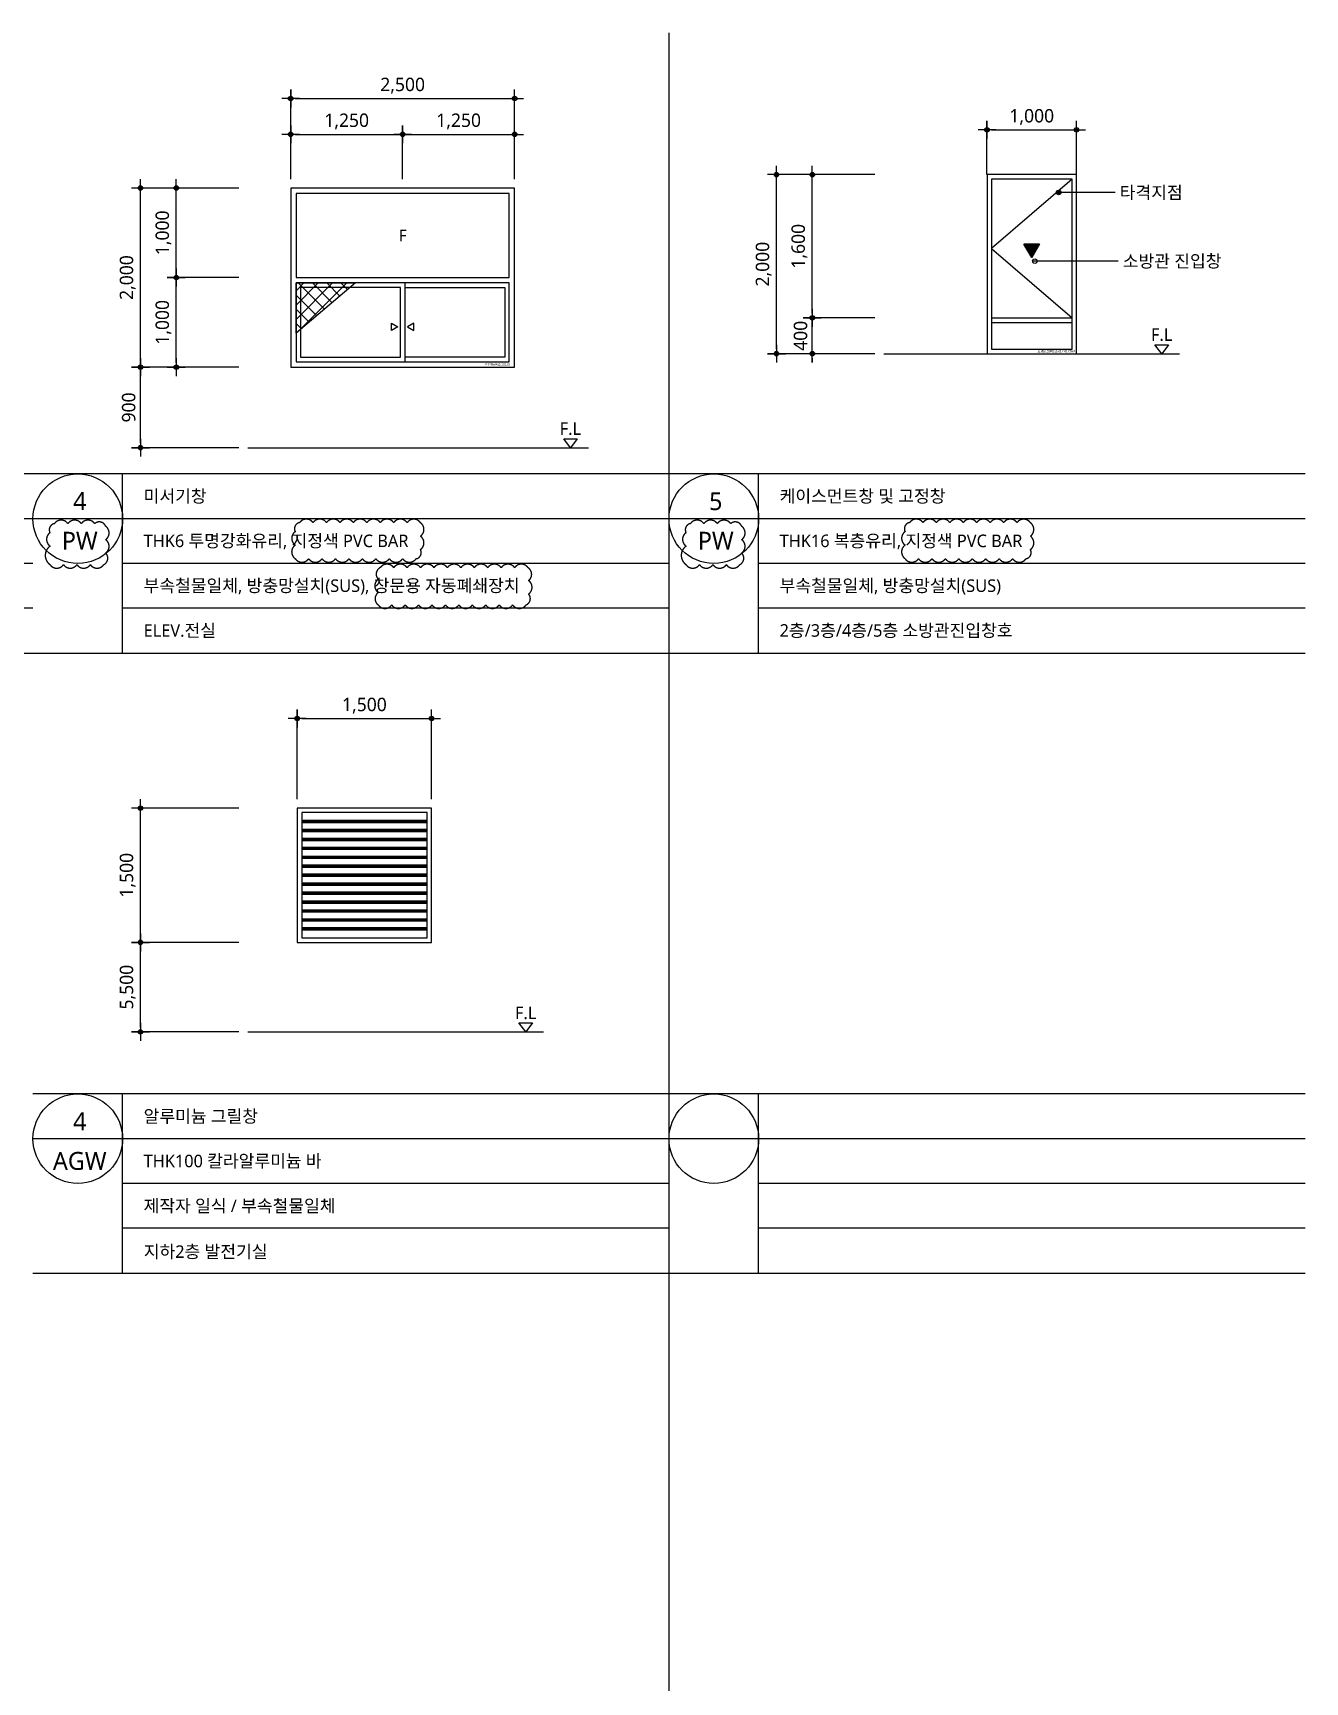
# Model space of a CAD drawing. Header units: millimetres. Extents: x 37653813 to 38677796, y 586285 to 874285.
# Drawn here: x 38538163 to 38552363, y 596117 to 614535 of the extents above; entities that cross this region are included whole.
import ezdxf
from ezdxf.enums import TextEntityAlignment as Align

# ---------------------------------------------------------------- set-up
doc = ezdxf.new("R2010")
doc.units = ezdxf.units.MM
doc.header["$LTSCALE"] = 1000
doc.header["$MEASUREMENT"] = 0
doc.header["$PDSIZE"] = -10
for name, pattern in [('-HID', [2.5, 1.5, -1]), ('ACAD_ISO03W100', [30, 12, -18]), ('CEN', [62, 60, -1, 0, -1])]:
    doc.linetypes.add(name, pattern=pattern)
doc.layers.get('0').update_dxf_attribs({"linetype": 'CONTINUOUS'})
doc.layers.get('Defpoints').update_dxf_attribs({"color": 161, "linetype": 'CONTINUOUS'})
for name, color, linetype in [('BOX', 6, 'CONTINUOUS'), ('center(창호)', 1, 'CEN'), ('dim0', 7, 'CONTINUOUS'), ('DOOR-ELE', 252, 'CONTINUOUS'), ('HAT-BACK', 252, 'CONTINUOUS'), ('hatch', 8, 'CONTINUOUS'), ('OPEN', 1, '-HID'), ('SYM', 7, 'CONTINUOUS'), ('TEX', 3, 'CONTINUOUS'), ('TEXT', 3, 'CONTINUOUS'), ('txt', 3, 'CONTINUOUS'), ('VE변경사항적용-20220616', 10, 'CONTINUOUS'), ('WID', 4, 'CONTINUOUS'), ('WIN-G', 252, 'CONTINUOUS')]:
    doc.layers.add(name, color=color, linetype=linetype)
doc.styles.add('나눔고딕 Se', font='NanumGothic.ttf')
doc.styles.add('나눔바른고딕', font='NanumBarunGothic.ttf')
doc.dimstyles.new('A1-100', dxfattribs={"dimtxt": 3, "dimasz": 1, "dimexe": 2, "dimexo": 2, "dimgap": 1, "dimtad": 1, "dimdec": 0, "dimzin": 12, "dimdsep": 46, "dimlunit": 6, "dimtxsty": '나눔바른고딕', "dimblk1": 'DIMDOT', "dimblk2": 'DIMDOT', "dimsah": 1, "dimcen": -1, "dimdle": 2, "dimclrd": 256, "dimclre": 256, "dimclrt": 3, "dimadec": 0, "dimazin": 0, "dimtfac": 1, "dimtdec": 0, "dimtix": 1, "dimtmove": 2, "dimatfit": 3, "dimldrblk": 'DIMDOT', "dimfxl": 1, "dimtvp": 1, "dimtolj": 1, "dimtzin": 12, "dimlwd": -1, "dimlwe": -1, "dimarcsym": 0})

# ---------------------------------------------------------------- blocks, each defined once
blk = doc.blocks.new('DIMDOT')
at = {"linetype": 'Continuous'}
for p, q in [((-2, 0), (2, 0)), ((0, -2), (0, 2))]:
    blk.add_line(p, q, dxfattribs=at)
for radius in [0.5, 0.25]:
    blk.add_circle((0, 0), radius, dxfattribs=at)
blk = doc.blocks.new('*D687')
at = {"layer": 'Defpoints', "color": 0, "transparency": 16777216}
for p in [(38549813, 613453), (38548813, 612853), (38549813, 612853)]:
    blk.add_point(p, dxfattribs=at)
at = {"layer": 'dim0', "transparency": 16777216}
for p, q in [((38548813, 612953), (38548813, 613553)), ((38549813, 612953), (38549813, 613553)), ((38548863, 613453), (38549763, 613453))]:
    blk.add_line(p, q, dxfattribs=at)
at = {"layer": 'dim0', "transparency": 16777216, "xscale": 50, "yscale": 50, "zscale": 50, "rotation": 180}
blk.add_blockref('DIMDOT', (38548813, 613453), dxfattribs=at)
at = {"layer": 'dim0', "transparency": 16777216, "xscale": 50, "yscale": 50, "zscale": 50}
blk.add_blockref('DIMDOT', (38549813, 613453), dxfattribs=at)
at = {"layer": 'dim0', "color": 3, "transparency": 16777216, "insert": (38549313, 613597), "char_height": 150, "attachment_point": 5, "style": '나눔바른고딕'}
blk.add_mtext('\\A1;1,000', dxfattribs=at)
blk = doc.blocks.new('*D695')
at = {"layer": 'Defpoints', "color": 0, "transparency": 16777216}
for p in [(38539363, 610803), (38540563, 610803), (38540563, 609903)]:
    blk.add_point(p, dxfattribs=at)
at = {"layer": 'dim0', "transparency": 16777216}
for p, q in [((38540463, 610803), (38539263, 610803)), ((38539363, 609953), (38539363, 610753)), ((38540463, 609903), (38539263, 609903))]:
    blk.add_line(p, q, dxfattribs=at)
at = {"layer": 'dim0', "transparency": 16777216, "xscale": 50, "yscale": 50, "zscale": 50}
for p, rotation in [((38539363, 610803), 90), ((38539363, 609903), 270)]:
    blk.add_blockref('DIMDOT', p, dxfattribs=dict(at, rotation=rotation))
at = {"layer": 'dim0', "color": 3, "transparency": 16777216, "insert": (38539232, 610353), "char_height": 150, "attachment_point": 5, "rotation": 90, "style": '나눔바른고딕'}
blk.add_mtext('\\A1;900', dxfattribs=at)
blk = doc.blocks.new('*D696')
at = {"layer": 'Defpoints', "color": 0, "transparency": 16777216}
for p in [(38542290, 613403), (38541040, 612803), (38542290, 612803)]:
    blk.add_point(p, dxfattribs=at)
at = {"layer": 'dim0', "transparency": 16777216}
for p, q in [((38541040, 612903), (38541040, 613503)), ((38542290, 612903), (38542290, 613503)), ((38541090, 613403), (38542240, 613403))]:
    blk.add_line(p, q, dxfattribs=at)
at = {"layer": 'dim0', "transparency": 16777216, "xscale": 50, "yscale": 50, "zscale": 50, "rotation": 180}
blk.add_blockref('DIMDOT', (38541040, 613403), dxfattribs=at)
at = {"layer": 'dim0', "transparency": 16777216, "xscale": 50, "yscale": 50, "zscale": 50}
blk.add_blockref('DIMDOT', (38542290, 613403), dxfattribs=at)
at = {"layer": 'dim0', "color": 3, "transparency": 16777216, "insert": (38541665, 613547), "char_height": 150, "attachment_point": 5, "style": '나눔바른고딕'}
blk.add_mtext('\\A1;1,250', dxfattribs=at)
blk = doc.blocks.new('*D697')
at = {"layer": 'Defpoints', "color": 0, "transparency": 16777216}
for p in [(38543540, 613803), (38541040, 612803), (38543540, 612803)]:
    blk.add_point(p, dxfattribs=at)
at = {"layer": 'dim0', "transparency": 16777216}
for p, q in [((38541040, 612903), (38541040, 613903)), ((38543540, 612903), (38543540, 613903)), ((38541090, 613803), (38543490, 613803))]:
    blk.add_line(p, q, dxfattribs=at)
at = {"layer": 'dim0', "transparency": 16777216, "xscale": 50, "yscale": 50, "zscale": 50, "rotation": 180}
blk.add_blockref('DIMDOT', (38541040, 613803), dxfattribs=at)
at = {"layer": 'dim0', "transparency": 16777216, "xscale": 50, "yscale": 50, "zscale": 50}
blk.add_blockref('DIMDOT', (38543540, 613803), dxfattribs=at)
at = {"layer": 'dim0', "color": 3, "transparency": 16777216, "insert": (38542290, 613947), "char_height": 150, "attachment_point": 5, "style": '나눔바른고딕'}
blk.add_mtext('\\A1;2,500', dxfattribs=at)
blk = doc.blocks.new('*D698')
at = {"layer": 'Defpoints', "color": 0, "transparency": 16777216}
for p in [(38543540, 613403), (38542290, 612803), (38543540, 612803)]:
    blk.add_point(p, dxfattribs=at)
at = {"layer": 'dim0', "transparency": 16777216}
for p, q in [((38542290, 612903), (38542290, 613503)), ((38543540, 612903), (38543540, 613503)), ((38542340, 613403), (38543490, 613403))]:
    blk.add_line(p, q, dxfattribs=at)
at = {"layer": 'dim0', "transparency": 16777216, "xscale": 50, "yscale": 50, "zscale": 50, "rotation": 180}
blk.add_blockref('DIMDOT', (38542290, 613403), dxfattribs=at)
at = {"layer": 'dim0', "transparency": 16777216, "xscale": 50, "yscale": 50, "zscale": 50}
blk.add_blockref('DIMDOT', (38543540, 613403), dxfattribs=at)
at = {"layer": 'dim0', "color": 3, "transparency": 16777216, "insert": (38542915, 613547), "char_height": 150, "attachment_point": 5, "style": '나눔바른고딕'}
blk.add_mtext('\\A1;1,250', dxfattribs=at)
blk = doc.blocks.new('2500x2000 aw')
blk.add_wipeout([(0, 2000), (0, 0), (2500, 0), (2500, 2000)])
at = {"layer": 'WID', "ltscale": 1000}
blk.add_line((1275, 940), (1275, 60), dxfattribs=at)
for points in [[(0, 0), (2500, 0), (2500, 2000), (0, 2000)], [(2440, 1940), (60, 1940), (60, 1000), (2440, 1000)], [(60, 60), (2440, 60), (2440, 940), (60, 940)]]:
    blk.add_lwpolyline(points, close=True, dxfattribs=at)
at = {"layer": 'WIN-G'}
for points in [[(1225, 890), (110, 890), (110, 110), (1225, 110)], [(1126, 490), (1195, 450), (1126, 410)], [(1374, 490), (1305, 450), (1374, 410)]]:
    blk.add_lwpolyline(points, close=True, dxfattribs=at)
blk.add_lwpolyline([(1275, 890), (2390, 890), (2390, 110), (1275, 110)], dxfattribs=at)
at = {"layer": 'Defpoints', "style": '나눔바른고딕'}
blk.add_text('상온용AW(2.5X2.0)', height=25, dxfattribs=at).set_placement((2164, 17))
blk = doc.blocks.new('*D704')
at = {"layer": 'Defpoints', "color": 0, "transparency": 16777216}
for p in [(38539763, 611803), (38540563, 611803), (38540563, 610803)]:
    blk.add_point(p, dxfattribs=at)
at = {"layer": 'dim0', "transparency": 16777216}
for p, q in [((38540463, 611803), (38539663, 611803)), ((38539763, 610853), (38539763, 611753)), ((38540463, 610803), (38539663, 610803))]:
    blk.add_line(p, q, dxfattribs=at)
at = {"layer": 'dim0', "transparency": 16777216, "xscale": 50, "yscale": 50, "zscale": 50}
for p, rotation in [((38539763, 611803), 90), ((38539763, 610803), 270)]:
    blk.add_blockref('DIMDOT', p, dxfattribs=dict(at, rotation=rotation))
at = {"layer": 'dim0', "color": 3, "transparency": 16777216, "insert": (38539620, 611303), "char_height": 150, "attachment_point": 5, "rotation": 90, "style": '나눔바른고딕'}
blk.add_mtext('\\A1;1,000', dxfattribs=at)
blk = doc.blocks.new('*D705')
at = {"layer": 'Defpoints', "color": 0, "transparency": 16777216}
for p in [(38539763, 612803), (38540563, 612803), (38540563, 611803)]:
    blk.add_point(p, dxfattribs=at)
at = {"layer": 'dim0', "transparency": 16777216}
for p, q in [((38540463, 612803), (38539663, 612803)), ((38539763, 611853), (38539763, 612753)), ((38540463, 611803), (38539663, 611803))]:
    blk.add_line(p, q, dxfattribs=at)
at = {"layer": 'dim0', "transparency": 16777216, "xscale": 50, "yscale": 50, "zscale": 50}
for p, rotation in [((38539763, 612803), 90), ((38539763, 611803), 270)]:
    blk.add_blockref('DIMDOT', p, dxfattribs=dict(at, rotation=rotation))
at = {"layer": 'dim0', "color": 3, "transparency": 16777216, "insert": (38539620, 612303), "char_height": 150, "attachment_point": 5, "rotation": 90, "style": '나눔바른고딕'}
blk.add_mtext('\\A1;1,000', dxfattribs=at)
blk = doc.blocks.new('*D706')
at = {"layer": 'Defpoints', "color": 0, "transparency": 16777216}
for p in [(38539363, 612803), (38540563, 612803), (38540563, 610803)]:
    blk.add_point(p, dxfattribs=at)
at = {"layer": 'dim0', "transparency": 16777216}
for p, q in [((38540463, 612803), (38539263, 612803)), ((38539363, 610853), (38539363, 612753)), ((38540463, 610803), (38539263, 610803))]:
    blk.add_line(p, q, dxfattribs=at)
at = {"layer": 'dim0', "transparency": 16777216, "xscale": 50, "yscale": 50, "zscale": 50}
for p, rotation in [((38539363, 612803), 90), ((38539363, 610803), 270)]:
    blk.add_blockref('DIMDOT', p, dxfattribs=dict(at, rotation=rotation))
at = {"layer": 'dim0', "color": 3, "transparency": 16777216, "insert": (38539220, 611803), "char_height": 150, "attachment_point": 5, "rotation": 90, "style": '나눔바른고딕'}
blk.add_mtext('\\A1;2,000', dxfattribs=at)
blk = doc.blocks.new('A$C2DB153E7')
at = {"layer": 'hatch'}
h = blk.add_hatch(dxfattribs=at)
h.set_pattern_fill('_USER', color=252, scale=112.5, angle=45, double=1, pattern_type=0)
h.set_pattern_definition([(45, (-5906.34, -13786.88), (-79.5495, 79.5495), []), (135, (-5906.34, -13786.88), (-79.5495, -79.5495), [])])
h.paths.add_polyline_path([(663, 0), (0, -562), (0, 0)])
at = {"layer": 'hatch', "color": 252}
blk.add_lwpolyline([(663, 0), (0, -562), (0, 0)], close=True, dxfattribs=at)
blk = doc.blocks.new('AW_1.0X1.5_(소방)')
at = {"ltscale": 1000}
blk.add_wipeout([(1000, 2000), (0, 2000), (0, 0), (1000, 0)], dxfattribs=at).dxf.layer = 'WID'
h = blk.add_hatch(color=1)
h.dxf.hatch_style = 1
h.paths.add_polyline_path([(500, 1075), (587, 1225), (413, 1225)])
at = {"layer": 'HAT-BACK', "ltscale": 1000}
h = blk.add_hatch(color=253, dxfattribs=at)
h.dxf.hatch_style = 1
edge = h.paths.add_edge_path()
edge.add_arc((200, 1800), 15, 180, 540, ccw=False)
at = {"color": 1}
blk.add_lwpolyline([(500, 1075), (587, 1225), (413, 1225)], close=True, dxfattribs=at)
at = {"ltscale": 1000}
blk.add_lwpolyline([(500, 1075), (413, 1225), (587, 1225)], close=True, dxfattribs=at)
blk.add_circle((200, 1800), 15, dxfattribs=at)
at = {"layer": 'OPEN', "ltscale": 700}
blk.add_lwpolyline([(50, 1950), (950, 1175), (50, 400)], dxfattribs=at)
at = {"layer": 'WID', "ltscale": 1000}
for p, q in [((950, 400), (50, 400)), ((950, 350), (50, 350))]:
    blk.add_line(p, q, dxfattribs=at)
for points in [[(1000, 0), (0, 0), (0, 2000), (1000, 2000)], [(950, 50), (50, 50), (50, 1950), (950, 1950)]]:
    blk.add_lwpolyline(points, close=True, dxfattribs=at)
at = {"layer": 'Defpoints', "style": '나눔바른고딕'}
blk.add_text('AW(1.0X1.5)-소방대진입창호', height=25, dxfattribs=at).set_placement((15, 15))
blk = doc.blocks.new('*D676')
at = {"layer": 'Defpoints', "color": 0, "transparency": 16777216}
for p in [(38546463, 612953), (38547663, 612953), (38547663, 610953)]:
    blk.add_point(p, dxfattribs=at)
at = {"layer": 'dim0', "transparency": 16777216}
for p, q in [((38547563, 612953), (38546363, 612953)), ((38546463, 611003), (38546463, 612903)), ((38547563, 610953), (38546363, 610953))]:
    blk.add_line(p, q, dxfattribs=at)
at = {"layer": 'dim0', "transparency": 16777216, "xscale": 50, "yscale": 50, "zscale": 50}
for p, rotation in [((38546463, 612953), 90), ((38546463, 610953), 270)]:
    blk.add_blockref('DIMDOT', p, dxfattribs=dict(at, rotation=rotation))
at = {"layer": 'dim0', "color": 3, "transparency": 16777216, "insert": (38546320, 611953), "char_height": 150, "attachment_point": 5, "rotation": 90, "style": '나눔바른고딕'}
blk.add_mtext('\\A1;2,000', dxfattribs=at)
blk = doc.blocks.new('*D677')
at = {"layer": 'Defpoints', "color": 0, "transparency": 16777216}
for p in [(38546863, 612953), (38547663, 612953), (38547663, 611353)]:
    blk.add_point(p, dxfattribs=at)
at = {"layer": 'dim0', "transparency": 16777216}
for p, q in [((38547563, 612953), (38546763, 612953)), ((38546863, 611403), (38546863, 612903)), ((38547563, 611353), (38546763, 611353))]:
    blk.add_line(p, q, dxfattribs=at)
at = {"layer": 'dim0', "transparency": 16777216, "xscale": 50, "yscale": 50, "zscale": 50}
for p, rotation in [((38546863, 612953), 90), ((38546863, 611353), 270)]:
    blk.add_blockref('DIMDOT', p, dxfattribs=dict(at, rotation=rotation))
at = {"layer": 'dim0', "color": 3, "transparency": 16777216, "insert": (38546719, 612153), "char_height": 150, "attachment_point": 5, "rotation": 90, "style": '나눔바른고딕'}
blk.add_mtext('\\A1;1,600', dxfattribs=at)
blk = doc.blocks.new('*D678')
at = {"layer": 'Defpoints', "color": 0, "transparency": 16777216}
for p in [(38546863, 611353), (38547663, 611353), (38547663, 610953)]:
    blk.add_point(p, dxfattribs=at)
at = {"layer": 'dim0', "transparency": 16777216}
for p, q in [((38547563, 611353), (38546763, 611353)), ((38546863, 611403), (38546863, 611453)), ((38546863, 610953), (38546863, 611353)), ((38547563, 610953), (38546763, 610953)), ((38546863, 610903), (38546863, 610853))]:
    blk.add_line(p, q, dxfattribs=at)
at = {"layer": 'dim0', "transparency": 16777216, "xscale": 50, "yscale": 50, "zscale": 50}
for p, rotation in [((38546863, 611353), 270), ((38546863, 610953), 90)]:
    blk.add_blockref('DIMDOT', p, dxfattribs=dict(at, rotation=rotation))
at = {"layer": 'dim0', "color": 3, "transparency": 16777216, "insert": (38546732, 611153), "char_height": 150, "attachment_point": 5, "rotation": 90, "style": '나눔바른고딕'}
blk.add_mtext('\\A1;400', dxfattribs=at)
blk = doc.blocks.new('*D679')
at = {"layer": 'Defpoints', "color": 0, "transparency": 16777216}
for p in [(38539363, 605878), (38540563, 605878), (38540563, 604378)]:
    blk.add_point(p, dxfattribs=at)
at = {"layer": 'dim0', "transparency": 16777216}
for p, q in [((38540463, 605878), (38539263, 605878)), ((38539363, 604428), (38539363, 605828)), ((38540463, 604378), (38539263, 604378))]:
    blk.add_line(p, q, dxfattribs=at)
at = {"layer": 'dim0', "transparency": 16777216, "xscale": 50, "yscale": 50, "zscale": 50}
for p, rotation in [((38539363, 605878), 90), ((38539363, 604378), 270)]:
    blk.add_blockref('DIMDOT', p, dxfattribs=dict(at, rotation=rotation))
at = {"layer": 'dim0', "color": 3, "transparency": 16777216, "insert": (38539220, 605128), "char_height": 150, "attachment_point": 5, "rotation": 90, "style": '나눔바른고딕'}
blk.add_mtext('\\A1;1,500', dxfattribs=at)
blk = doc.blocks.new('*D680')
at = {"layer": 'Defpoints', "color": 0, "transparency": 16777216}
for p in [(38539363, 604378), (38540563, 604378), (38540563, 603378)]:
    blk.add_point(p, dxfattribs=at)
at = {"layer": 'dim0', "transparency": 16777216}
for p, q in [((38540463, 604378), (38539263, 604378)), ((38539363, 603428), (38539363, 604328)), ((38540463, 603378), (38539263, 603378))]:
    blk.add_line(p, q, dxfattribs=at)
at = {"layer": 'dim0', "transparency": 16777216, "xscale": 50, "yscale": 50, "zscale": 50}
for p, rotation in [((38539363, 604378), 90), ((38539363, 603378), 270)]:
    blk.add_blockref('DIMDOT', p, dxfattribs=dict(at, rotation=rotation))
at = {"layer": 'dim0', "color": 3, "transparency": 16777216, "insert": (38539220, 603878), "char_height": 150, "attachment_point": 5, "rotation": 90, "style": '나눔바른고딕'}
blk.add_mtext('\\A1;5,500', dxfattribs=at)
blk = doc.blocks.new('*D681')
at = {"layer": 'Defpoints', "color": 0, "transparency": 16777216}
for p in [(38542613, 606878), (38541113, 605878), (38542613, 605878)]:
    blk.add_point(p, dxfattribs=at)
at = {"layer": 'dim0', "transparency": 16777216}
for p, q in [((38541113, 605978), (38541113, 606978)), ((38541163, 606878), (38542563, 606878)), ((38542613, 605978), (38542613, 606978))]:
    blk.add_line(p, q, dxfattribs=at)
at = {"layer": 'dim0', "transparency": 16777216, "xscale": 50, "yscale": 50, "zscale": 50, "rotation": 180}
blk.add_blockref('DIMDOT', (38541113, 606878), dxfattribs=at)
at = {"layer": 'dim0', "transparency": 16777216, "xscale": 50, "yscale": 50, "zscale": 50}
blk.add_blockref('DIMDOT', (38542613, 606878), dxfattribs=at)
at = {"layer": 'dim0', "color": 3, "transparency": 16777216, "insert": (38541863, 607022), "char_height": 150, "attachment_point": 5, "style": '나눔바른고딕'}
blk.add_mtext('\\A1;1,500', dxfattribs=at)

msp = doc.modelspace()

# ---------------------------------------------------------------- hatches: boundary and pattern name
at = {"layer": 'SYM', "ltscale": 1000}
h = msp.add_hatch(color=256, dxfattribs=at)
h.dxf.hatch_style = 1
edge = h.paths.add_edge_path()
edge.add_arc((38549613.4, 612752.8), 25, 0, 360)
h = msp.add_hatch(color=256, dxfattribs=at)
h.dxf.hatch_style = 1
edge = h.paths.add_edge_path()
edge.add_arc((38549347.4, 611987.2), 25, 0, 360)

# ---------------------------------------------------------------- linework, layer by layer
at = {"layer": 'BOX', "color": 3}
for p, q in [((38545263.4, 586835), (38545263.4, 614535)), ((38516863.4, 607610), (38552363.4, 607610)), ((38538163.4, 600685), (38552363.4, 600685))]:
    msp.add_line(p, q, dxfattribs=at)
at = {"layer": 'BOX'}
for p, q in [((38538163.4, 609610), (38531063.4, 609610)), ((38545263.4, 609610), (38538163.4, 609610)), ((38539163.4, 607610), (38539163.4, 609610)), ((38552363.4, 609610), (38545263.4, 609610)), ((38546263.4, 607610), (38546263.4, 609610)), ((38545263.4, 602685), (38538163.4, 602685)), ((38539163.4, 600685), (38539163.4, 602685)), ((38552363.4, 602685), (38545263.4, 602685)), ((38546263.4, 600685), (38546263.4, 602685))]:
    msp.add_line(p, q, dxfattribs=at)
at = {"layer": 'BOX', "color": 5}
for p, q in [((38538163.4, 609110), (38532063.4, 609110)), ((38545263.4, 609110), (38539163.4, 609110)), ((38552363.4, 609110), (38546263.4, 609110)), ((38538163.4, 608610), (38532063.4, 608610)), ((38545263.4, 608610), (38539163.4, 608610)), ((38552363.4, 608610), (38546263.4, 608610)), ((38538163.4, 608110), (38532063.4, 608110)), ((38545263.4, 608110), (38539163.4, 608110)), ((38552363.4, 608110), (38546263.4, 608110)), ((38545263.4, 602185), (38539163.4, 602185)), ((38552363.4, 602185), (38546263.4, 602185)), ((38545263.4, 601685), (38539163.4, 601685)), ((38552363.4, 601685), (38546263.4, 601685)), ((38545263.4, 601185), (38539163.4, 601185)), ((38552363.4, 601185), (38546263.4, 601185))]:
    msp.add_line(p, q, dxfattribs=at)
at = {"layer": 'BOX', "color": 6}
for p, q in [((38539163.4, 609110), (38538163.4, 609110)), ((38546263.4, 609110), (38545263.4, 609110)), ((38539163.4, 602185), (38538163.4, 602185)), ((38546263.4, 602185), (38545263.4, 602185))]:
    msp.add_line(p, q, dxfattribs=at)
for centre in [(38538663.4, 609110), (38545763.4, 609110), (38538663.4, 602185), (38545763.4, 602185)]:
    msp.add_circle(centre, 500, dxfattribs=at)
at = {"layer": 'center(창호)', "ltscale": 1000}
for p, q in [((38547663.4, 610952.8), (38550963.4, 610952.8)), ((38540563.4, 609902.8), (38544363.4, 609902.8)), ((38540563.4, 603377.8), (38543863.4, 603377.8))]:
    msp.add_line(p, q, dxfattribs=at)
at = {"layer": 'DOOR-ELE', "ltscale": 1000}
for p, q in [((38541163.4, 605742.8), (38542563.4, 605742.8)), ((38541163.4, 605742.8), (38542563.4, 605742.8)), ((38541163.4, 605730.3), (38542563.4, 605730.3)), ((38541163.4, 605730.3), (38542563.4, 605730.3)), ((38541163.4, 605717.8), (38542563.4, 605717.8)), ((38541163.4, 605717.8), (38542563.4, 605717.8)), ((38541163.4, 605642.8), (38542563.4, 605642.8)), ((38541163.4, 605642.8), (38542563.4, 605642.8)), ((38541163.4, 605630.3), (38542563.4, 605630.3)), ((38541163.4, 605630.3), (38542563.4, 605630.3)), ((38541163.4, 605617.8), (38542563.4, 605617.8)), ((38541163.4, 605617.8), (38542563.4, 605617.8)), ((38541163.4, 605542.8), (38542563.4, 605542.8)), ((38541163.4, 605542.8), (38542563.4, 605542.8)), ((38541163.4, 605530.3), (38542563.4, 605530.3)), ((38541163.4, 605530.3), (38542563.4, 605530.3)), ((38541163.4, 605517.8), (38542563.4, 605517.8)), ((38541163.4, 605517.8), (38542563.4, 605517.8)), ((38541163.4, 605442.8), (38542563.4, 605442.8)), ((38541163.4, 605442.8), (38542563.4, 605442.8)), ((38541163.4, 605430.3), (38542563.4, 605430.3)), ((38541163.4, 605430.3), (38542563.4, 605430.3)), ((38541163.4, 605417.8), (38542563.4, 605417.8)), ((38541163.4, 605417.8), (38542563.4, 605417.8)), ((38541163.4, 605342.8), (38542563.4, 605342.8)), ((38541163.4, 605342.8), (38542563.4, 605342.8)), ((38541163.4, 605330.3), (38542563.4, 605330.3)), ((38541163.4, 605330.3), (38542563.4, 605330.3)), ((38541163.4, 605317.8), (38542563.4, 605317.8)), ((38541163.4, 605317.8), (38542563.4, 605317.8)), ((38541163.4, 605242.8), (38542563.4, 605242.8)), ((38541163.4, 605242.8), (38542563.4, 605242.8)), ((38541163.4, 605230.3), (38542563.4, 605230.3)), ((38541163.4, 605230.3), (38542563.4, 605230.3)), ((38541163.4, 605217.8), (38542563.4, 605217.8)), ((38541163.4, 605217.8), (38542563.4, 605217.8)), ((38541163.4, 605142.8), (38542563.4, 605142.8)), ((38541163.4, 605142.8), (38542563.4, 605142.8)), ((38541163.4, 605130.3), (38542563.4, 605130.3)), ((38541163.4, 605130.3), (38542563.4, 605130.3)), ((38541163.4, 605117.8), (38542563.4, 605117.8)), ((38541163.4, 605117.8), (38542563.4, 605117.8)), ((38541163.4, 605042.8), (38542563.4, 605042.8)), ((38541163.4, 605042.8), (38542563.4, 605042.8)), ((38541163.4, 605030.3), (38542563.4, 605030.3)), ((38541163.4, 605030.3), (38542563.4, 605030.3)), ((38541163.4, 605017.8), (38542563.4, 605017.8)), ((38541163.4, 605017.8), (38542563.4, 605017.8)), ((38541163.4, 604942.8), (38542563.4, 604942.8)), ((38541163.4, 604942.8), (38542563.4, 604942.8)), ((38541163.4, 604930.3), (38542563.4, 604930.3)), ((38541163.4, 604930.3), (38542563.4, 604930.3)), ((38541163.4, 604917.8), (38542563.4, 604917.8)), ((38541163.4, 604917.8), (38542563.4, 604917.8)), ((38541163.4, 604842.8), (38542563.4, 604842.8)), ((38541163.4, 604842.8), (38542563.4, 604842.8)), ((38541163.4, 604830.3), (38542563.4, 604830.3)), ((38541163.4, 604830.3), (38542563.4, 604830.3)), ((38541163.4, 604817.8), (38542563.4, 604817.8)), ((38541163.4, 604817.8), (38542563.4, 604817.8)), ((38541163.4, 604742.8), (38542563.4, 604742.8)), ((38541163.4, 604742.8), (38542563.4, 604742.8)), ((38541163.4, 604730.3), (38542563.4, 604730.3)), ((38541163.4, 604730.3), (38542563.4, 604730.3)), ((38541163.4, 604717.8), (38542563.4, 604717.8)), ((38541163.4, 604717.8), (38542563.4, 604717.8)), ((38541163.4, 604642.8), (38542563.4, 604642.8)), ((38541163.4, 604642.8), (38542563.4, 604642.8)), ((38541163.4, 604630.3), (38542563.4, 604630.3)), ((38541163.4, 604630.3), (38542563.4, 604630.3)), ((38541163.4, 604617.8), (38542563.4, 604617.8)), ((38541163.4, 604617.8), (38542563.4, 604617.8)), ((38541163.4, 604542.8), (38542563.4, 604542.8)), ((38541163.4, 604542.8), (38542563.4, 604542.8)), ((38541163.4, 604530.3), (38542563.4, 604530.3)), ((38541163.4, 604530.3), (38542563.4, 604530.3)), ((38541163.4, 604517.8), (38542563.4, 604517.8)), ((38541163.4, 604517.8), (38542563.4, 604517.8))]:
    msp.add_line(p, q, dxfattribs=at)
at = {"layer": 'SYM'}
for points in [[(38550688.4, 611052.8), (38550838.4, 611052.8), (38550763.4, 610952.8), (38550688.4, 611052.8)], [(38544088.4, 610002.8), (38544238.4, 610002.8), (38544163.4, 609902.8), (38544088.4, 610002.8)], [(38543588.4, 603477.8), (38543738.4, 603477.8), (38543663.4, 603377.8), (38543588.4, 603477.8)]]:
    msp.add_lwpolyline(points, dxfattribs=at)
at = {"layer": 'VE변경사항적용-20220616', "linetype": 'ACAD_ISO03W100'}
for points in [[(38538353.7, 608597, 0.5205671), (38538503.7, 608597, 0.5205671), (38538653.7, 608597, 0.5205671), (38538803.7, 608597, 0.5205671), (38538953.7, 608597, 0.5205671), (38538974.2, 608726.5, 0.5205671), (38538974.2, 608876.5, 0.5205671), (38538974.2, 609026.5, 0.5205671), (38538852.6, 609054.8, 0.5205671), (38538702.6, 609054.8, 0.5205671), (38538552.6, 609054.8, 0.5205671), (38538402.6, 609054.8, 0.5205671), (38538353.7, 608953.7, 0.5205671), (38538353.7, 608803.7, 0.5205671)], [(38541090.6, 608663.4, 0.5205671), (38541240.6, 608663.4, 0.5205671), (38541390.6, 608663.4, 0.5205671), (38541540.6, 608663.4, 0.5205671), (38541690.6, 608663.4, 0.5205671), (38541840.6, 608663.4, 0.5205671), (38541990.6, 608663.4, 0.5205671), (38542140.6, 608663.4, 0.5205671), (38542290.6, 608663.4, 0.5205671), (38542440.6, 608663.4, 0.5205671), (38542489, 608764.9, 0.5205671), (38542489, 608914.9, 0.5205671), (38542489, 609064.9, 0.5205671), (38542340.1, 609066, 0.5205671), (38542190.1, 609066, 0.5205671), (38542040.1, 609066, 0.5205671), (38541890.1, 609066, 0.5205671), (38541740.1, 609066, 0.5205671), (38541590.1, 609066, 0.5205671), (38541440.1, 609066, 0.5205671), (38541290.1, 609066, 0.5205671), (38541140.1, 609066, 0.5205671), (38541090.6, 608965.6, 0.5205671), (38541090.6, 608815.6, 0.5205671)], [(38545453.7, 608597, 0.5205671), (38545603.7, 608597, 0.5205671), (38545753.7, 608597, 0.5205671), (38545903.7, 608597, 0.5205671), (38546053.7, 608597, 0.5205671), (38546074.2, 608726.5, 0.5205671), (38546074.2, 608876.5, 0.5205671), (38546074.2, 609026.5, 0.5205671), (38545952.6, 609054.8, 0.5205671), (38545802.6, 609054.8, 0.5205671), (38545652.6, 609054.8, 0.5205671), (38545502.6, 609054.8, 0.5205671), (38545453.7, 608953.7, 0.5205671), (38545453.7, 608803.7, 0.5205671)], [(38547899.1, 608663.4, 0.5205671), (38548049.1, 608663.4, 0.5205671), (38548199.1, 608663.4, 0.5205671), (38548349.1, 608663.4, 0.5205671), (38548499.1, 608663.4, 0.5205671), (38548649.1, 608663.4, 0.5205671), (38548799.1, 608663.4, 0.5205671), (38548949.1, 608663.4, 0.5205671), (38549099.1, 608663.4, 0.5205671), (38549249.1, 608663.4, 0.5205671), (38549297.6, 608764.9, 0.5205671), (38549297.6, 608914.9, 0.5205671), (38549297.6, 609064.9, 0.5205671), (38549148.7, 609066, 0.5205671), (38548998.7, 609066, 0.5205671), (38548848.7, 609066, 0.5205671), (38548698.7, 609066, 0.5205671), (38548548.7, 609066, 0.5205671), (38548398.7, 609066, 0.5205671), (38548248.7, 609066, 0.5205671), (38548098.7, 609066, 0.5205671), (38547948.7, 609066, 0.5205671), (38547899.1, 608965.6, 0.5205671), (38547899.1, 608815.6, 0.5205671)], [(38542017.8, 608147.1, 0.5205671), (38542167.8, 608147.1, 0.5205671), (38542317.8, 608147.1, 0.5205671), (38542467.8, 608147.1, 0.5205671), (38542617.8, 608147.1, 0.5205671), (38542767.8, 608147.1, 0.5205671), (38542917.8, 608147.1, 0.5205671), (38543067.8, 608147.1, 0.5205671), (38543217.8, 608147.1, 0.5205671), (38543367.8, 608147.1, 0.5205671), (38543517.8, 608147.1, 0.5205671), (38543667.8, 608147.1, 0.5205671), (38543695.9, 608269, 0.5205671), (38543695.9, 608419, 0.5205671), (38543689.8, 608562.9, 0.5205671), (38543539.8, 608562.9, 0.5205671), (38543389.8, 608562.9, 0.5205671), (38543239.8, 608562.9, 0.5205671), (38543089.8, 608562.9, 0.5205671), (38542939.8, 608562.9, 0.5205671), (38542789.8, 608562.9, 0.5205671), (38542639.8, 608562.9, 0.5205671), (38542489.8, 608562.9, 0.5205671), (38542339.8, 608562.9, 0.5205671), (38542189.8, 608562.9, 0.5205671), (38542039.8, 608562.9, 0.5205671), (38542017.8, 608434.9, 0.5205671), (38542017.8, 608284.9, 0.5205671)]]:
    msp.add_lwpolyline(points, format="xyb", close=True, dxfattribs=at)
at = {"layer": 'WID', "ltscale": 1000}
for points in [[(38541113.4, 604377.8), (38542613.4, 604377.8), (38542613.4, 605877.8), (38541113.4, 605877.8)], [(38541163.4, 604427.8), (38542563.4, 604427.8), (38542563.4, 605827.8), (38541163.4, 605827.8)]]:
    msp.add_lwpolyline(points, close=True, dxfattribs=at)

# ---------------------------------------------------------------- texts
at = {"layer": 'TEX', "color": 253}
for style, p in [('나눔바른고딕', (38550643.5, 611096.6)), ('나눔바른고딕', (38544043.5, 610046.6)), ('나눔고딕 Se', (38543543.5, 603521.6))]:
    msp.add_text('F.L', height=140, dxfattribs=dict(at, style=style)).set_placement(p)
at = {"layer": 'TEXT'}
for s, style, p in [('타격지점', '나눔바른고딕', (38550295.1, 612752.8)), ('소방관 진입창', '나눔바른고딕', (38550329.3, 611987.2)), ('미서기창', '나눔바른고딕', (38539398.2, 609362.1)), ('케이스먼트창 및 고정창', '나눔바른고딕', (38546498.2, 609362.1)), ('THK6 투명강화유리, 지정색 PVC BAR', '나눔바른고딕', (38539398.2, 608862.7)), ('THK16 복층유리, 지정색 PVC BAR', '나눔바른고딕', (38546498.2, 608862.7)), ('부속철물일체, 방충망설치(SUS), 창문용 자동폐쇄장치', '나눔바른고딕', (38539398.2, 608362.1)), ('부속철물일체, 방충망설치(SUS)', '나눔바른고딕', (38546498.2, 608362.1)), ('ELEV.전실', '나눔바른고딕', (38539398.2, 607862.1)), ('2층/3층/4층/5층 소방관진입창호', '나눔바른고딕', (38546498.2, 607862.1)), ('알루미늄 그릴창', '나눔고딕 Se', (38539398.2, 602435.9)), ('THK100 칼라알루미늄 바', '나눔고딕 Se', (38539398.2, 601936.5)), ('제작자 일식 / 부속철물일체', '나눔고딕 Se', (38539398.2, 601435.9)), ('지하2층 발전기실', '나눔고딕 Se', (38539400.1, 600924.3))]:
    msp.add_text(s, height=140, dxfattribs=dict(at, style=style)).set_placement(p, align=Align.MIDDLE_LEFT)
at = {"layer": 'txt'}
for s, style, p in [('4', '나눔바른고딕', (38538685.2, 609305.8)), ('5', '나눔바른고딕', (38545785.2, 609305.8)), ('PW', '나눔바른고딕', (38538685.2, 608863.7)), ('PW', '나눔바른고딕', (38545785.2, 608863.7)), ('4', '나눔고딕 Se', (38538685.2, 602379.6)), ('AGW', '나눔고딕 Se', (38538685.2, 601937.5))]:
    msp.add_text(s, height=200, dxfattribs=dict(at, style=style)).set_placement(p, align=Align.MIDDLE_CENTER)

# ---------------------------------------------------------------- dimensions: what is measured, and where the dimension line sits
at = {"layer": 'dim0'}
for base, p1, p2, picture, middle in [((38543540.2, 613802.8), (38541040.2, 612802.8), (38543540.2, 612802.8), '*D697', (38542290.2, 613946.6)), ((38549813.4, 613452.8), (38548813.4, 612852.8), (38549813.4, 612852.8), '*D687', (38549313.4, 613596.6)), ((38542290.2, 613402.8), (38541040.2, 612802.8), (38542290.2, 612802.8), '*D696', (38541665.2, 613546.6)), ((38543540.2, 613402.8), (38542290.2, 612802.8), (38543540.2, 612802.8), '*D698', (38542915.2, 613546.6)), ((38542613.4, 606877.8), (38541113.4, 605877.8), (38542613.4, 605877.8), '*D681', (38541863.4, 607021.6))]:
    dim = msp.add_linear_dim(base=base, p1=p1, p2=p2, dimstyle='A1-100', override={"dimscale": 50}, dxfattribs=at)
    dim.commit()
    dim.dimension.update_dxf_attribs({"geometry": picture, "text_midpoint": middle})
for base, p1, p2, picture, middle in [((38546463.4, 612952.8), (38547663.4, 610952.8), (38547663.4, 612952.8), '*D676', (38546319.6, 611952.8)), ((38546863.4, 612952.8), (38547663.4, 611352.8), (38547663.4, 612952.8), '*D677', (38546719.5, 612152.8)), ((38539363.4, 612802.8), (38540563.4, 610802.8), (38540563.4, 612802.8), '*D706', (38539219.6, 611802.8)), ((38539763.4, 612802.8), (38540563.4, 611802.8), (38540563.4, 612802.8), '*D705', (38539619.6, 612302.8)), ((38539763.4, 611802.8), (38540563.4, 610802.8), (38540563.4, 611802.8), '*D704', (38539619.6, 611302.8)), ((38546863.4, 611352.8), (38547663.4, 610952.8), (38547663.4, 611352.8), '*D678', (38546731.9, 611152.8)), ((38539363.4, 610802.8), (38540563.4, 609902.8), (38540563.4, 610802.8), '*D695', (38539231.8, 610352.8)), ((38539363.4, 605877.8), (38540563.4, 604377.8), (38540563.4, 605877.8), '*D679', (38539219.6, 605127.8))]:
    dim = msp.add_linear_dim(base=base, p1=p1, p2=p2, angle=90, dimstyle='A1-100', override={"dimscale": 50}, dxfattribs=at)
    dim.commit()
    dim.dimension.update_dxf_attribs({"geometry": picture, "text_midpoint": middle})
dim = msp.add_linear_dim(base=(38539363.4, 604377.8), p1=(38540563.4, 603377.8), p2=(38540563.4, 604377.8), angle=90, text='5,500', dimstyle='A1-100', override={"dimscale": 50}, dxfattribs=at)
dim.commit()
dim.dimension.update_dxf_attribs({"geometry": '*D680', "text_midpoint": (38539219.6, 603877.8)})

# ---------------------------------------------------------------- next in the draw order: block references
at = {"xscale": -1}
msp.add_blockref('AW_1.0X1.5_(소방)', (38549813.4, 610952.8), dxfattribs=at)
msp.add_blockref('2500x2000 aw', (38541040.2, 610802.8))

# ---------------------------------------------------------------- next in the draw order: linework, layer by layer
at = {"layer": 'SYM', "ltscale": 1000}
for p, q in [((38550245.1, 612752.8), (38549588.4, 612752.8)), ((38550279.3, 611987.2), (38549322.4, 611987.2))]:
    msp.add_line(p, q, dxfattribs=at)
for centre in [(38549613.4, 612752.8), (38549347.4, 611987.2)]:
    msp.add_circle(centre, 25, dxfattribs=at)

# ---------------------------------------------------------------- next in the draw order: block references
at = {"ltscale": 0.1}
msp.add_blockref('A$C2DB153E7', (38541100.2, 611742.8), dxfattribs=at)

# ---------------------------------------------------------------- next in the draw order: texts
at = {"layer": 'dim0', "color": 3, "insert": (38542290.2, 612272.8), "char_height": 130, "attachment_point": 5, "style": '나눔바른고딕', "bg_fill": 3, "box_fill_scale": 1.25, "bg_fill_color": 256, "bg_fill_true_color": 13158600, "bg_fill_transparency": 0}
msp.add_mtext('\\A1;F}', dxfattribs=at)

doc.saveas('drawing.dxf')
